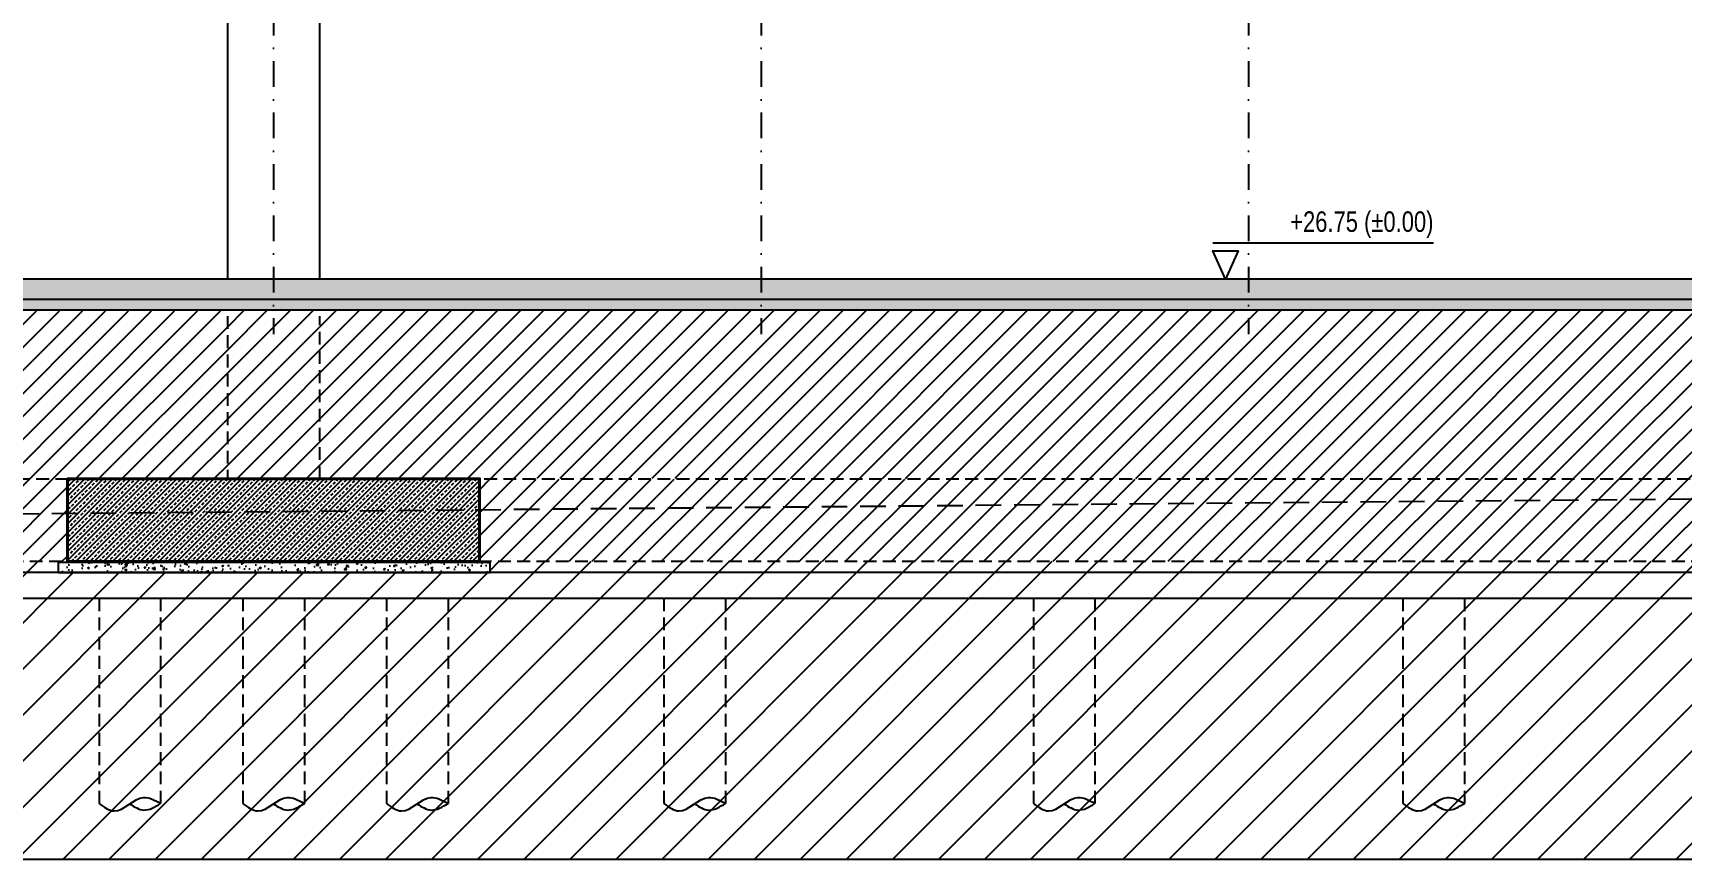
# Model space of a CAD drawing. Header units: centimetres. Extents: x 26569 to 160723, y -3143 to 14565.
# Drawn here: x 96168 to 97775, y -2172 to -1367 of the extents above; entities that cross this region are included whole.
import ezdxf

# ---------------------------------------------------------------- set-up
doc = ezdxf.new("R2010")
doc.units = ezdxf.units.CM
doc.header["$LTSCALE"] = 100
doc.linetypes.add('DASHDOT2', pattern=[0.5, 0.25, -0.125, 0, -0.125])
doc.linetypes.add('HIDDEN2', pattern=[0.1875, 0.125, -0.0625])
for name, color, linetype in [('A-ANNO-DIMS', 187, 'Continuous'), ('A-ANNO-GRID', 155, 'DASHDOT2'), ('A-ELEV-01', 255, 'Continuous'), ('A-HATCH', 253, 'Continuous'), ('A-WALL-INSL', 249, 'Continuous'), ('L-TOPO', 49, 'Continuous'), ('S-CONC', 5, 'Continuous'), ('S-HTCH', 8, 'Continuous')]:
    doc.layers.add(name, color=color, linetype=linetype)
doc.styles.add('Fields_100', font='act_simplex.shx', dxfattribs={"width": 0.8, "height": 20})
pattern_1 = [(45, (92402.0756, -1881.5214), (-4.490128, 4.490128), []), (45, (92406.566, -1881.5214), (-4.490128, 4.490128), [3.175, -1.5875])]
pattern_2 = [(45, (97208.839, -5178.601), (-4.490128, 4.490128), []), (45, (97213.329, -5178.601), (-4.490128, 4.490128), [3.175, -1.5875])]

# ---------------------------------------------------------------- blocks, each defined once
blk = doc.blocks.new('JET GROUT')
at = {"linetype": 'HIDDEN2'}
for points in [[(-30, 0), (-30, -200)], [(30, 0), (30, -200)]]:
    blk.add_lwpolyline(points, dxfattribs=at)
blk.add_spline([(-30, -200), (-15.3, -207.2), (13.4, -194.1), (30, -200)], degree=3)
blk.add_open_spline([(0, -200.3), (4.4, -203.3), (14.5, -209.5), (24.5, -203.3), (30, -200)], degree=3, knots=[179.801197, 179.801197, 179.801197, 179.801197, 259.646208, 355.156763, 355.156763, 355.156763, 355.156763])

msp = doc.modelspace()

# ---------------------------------------------------------------- hatches: boundary and pattern name
at = {"layer": 'A-HATCH'}
h = msp.add_hatch(dxfattribs=at)
h.set_pattern_fill('LINE', color=256, scale=10, angle=45, style=0)
h.set_pattern_definition([(45, (88025.105, -2171.6), (-22.45064, 22.45064), [])])
h.paths.add_polyline_path([(92391.08, -1882.52), (92401.08, -1882.52), (92401.12, -1795.52), (92551.62, -1795.52), (92551.62, -1667.52), (91847.1, -1667.52), (91847.1, -1646.52), (89042.71, -1646.52), (89042.71, -1696.52), (89122.71, -1696.52), (89122.71, -1726.52), (89022.71, -1726.52), (89022.71, -1626.52), (88025.1, -1626.52), (88025.1, -2171.6), (99333.03, -2171.6), (99333.03, -1761.52), (98833.03, -1761.52), (98833.03, -1881.52), (98843.03, -1881.52), (98843.03, -1891.52), (98703.03, -1891.52), (98703.03, -1881.52), (98713.03, -1881.52), (98713.03, -1851.52), (98813.03, -1851.52), (98813.03, -1671.52), (98507.08, -1636.52), (98507.08, -1646.52), (98352.58, -1646.52), (98352.58, -1795.52), (98503.08, -1795.52), (98503.08, -1800.52), (98503.08, -1882.52), (98513.08, -1882.52), (98513.08, -1892.52), (98092.08, -1892.52), (98092.08, -1881.52), (96613.08, -1881.52), (96613.08, -1892.52), (96192.08, -1892.52), (96192.08, -1881.52), (94713.08, -1881.52), (94713.08, -1892.52), (94292.08, -1892.52), (94292.08, -1881.52), (92812.08, -1881.52), (92812.08, -1892.52), (92391.08, -1892.52)])
h = msp.add_hatch(dxfattribs=at)
h.set_pattern_fill('LINE', color=256, scale=5, angle=45, style=0)
h.set_pattern_definition([(45, (92402.076, -1881.521), (-11.22532, 11.22532), [])])
h.paths.add_polyline_path([(98321.08, -1636.52), (98257.08, -1636.52), (98257.08, -1800.52), (98321.08, -1800.52)])
h.paths.add_polyline_path([(98257.1, -1636.52), (96447.1, -1636.52), (96447.08, -1800.52), (96603.08, -1800.52), (98101.08, -1801.52), (98101.08, -1800.52), (98257.08, -1800.52)])
h.paths.add_polyline_path([(98101.08, -1801.52), (96603.08, -1801.52), (96603.08, -1881.52), (98101.08, -1881.52)])
h.paths.add_polyline_path([(96447.1, -1636.52), (96357.1, -1636.52), (96357.08, -1800.52), (96447.08, -1800.52)])
h.paths.add_polyline_path([(96357.08, -1637.52), (95452.1, -1636.52), (95452.08, -1801.52), (96201.08, -1801.52), (96201.08, -1800.52), (96357.08, -1800.52)])
h.paths.add_polyline_path([(96201.08, -1801.52), (95452.08, -1801.52), (95452.08, -1881.52), (96201.08, -1881.52)])
h.paths.add_polyline_path([(95452.1, -1636.02), (94547.08, -1637.02), (94547.08, -1800.52), (94703.08, -1800.52), (95452.08, -1801.02)])
h.paths.add_polyline_path([(95452.08, -1801.52), (94703.08, -1801.52), (94703.08, -1881.52), (95452.08, -1881.52)])
h.paths.add_polyline_path([(94457.08, -1647.52), (92653.08, -1647.52), (92647.08, -1800.52), (92803.08, -1800.52), (94301.08, -1801.52), (94301.08, -1800.52), (94457.08, -1800.52)])
h.paths.add_polyline_path([(94301.08, -1801.52), (92802.58, -1801.52), (92802.58, -1881.52), (94301.08, -1881.52)])
h.paths.add_polyline_path([(92647.08, -1647.52), (92582.58, -1647.52), (92582.58, -1800.52), (92647.08, -1800.52)])
h.paths.add_polyline_path([(94478.08, -1636.52), (94467.08, -1647.52), (94457.08, -1647.52), (94457.08, -1800.52), (94547.08, -1800.52), (94547.08, -1636.52)])
at = {"layer": 'S-HTCH'}
h = msp.add_hatch(dxfattribs=at)
h.set_pattern_fill('ANSI33', color=256, style=0, pattern_type=2)
h.set_pattern_definition(pattern_2)
h.paths.add_polyline_path([(96402.08, -1626.52), (96402.08, -1606.52), (94457.08, -1606.52), (94457.08, -1626.52)])
h = msp.add_hatch(dxfattribs=at)
h.set_pattern_fill('ANSI33', color=256, style=0, pattern_type=2)
h.set_pattern_definition(pattern_2)
h.paths.add_polyline_path([(98302.08, -1626.52), (98302.08, -1606.52), (96402.08, -1606.52), (96402.08, -1626.52)], flags=0)
h = msp.add_hatch(dxfattribs=at)
h.set_pattern_fill('AR-CONC', color=256, scale=0.1, style=0)
h.set_pattern_definition([(50, (92402.076, -1875.521), (18.218467, -1.59391), [1.905, -20.955]), (355, (92402.076, -1875.521), (-3.52434, 19.105685), [1.524, -16.76406]), (100.45144, (92403.594, -1875.654), (14.694125, 17.511775), [1.619, -17.809024]), (46.1842, (92402.076, -1870.441), (27.1079, -4.20423), [2.8575, -31.4325]), (96.63556, (92404.335, -1870.792), (23.74041, 24.74261), [2.4285, -26.71356]), (351.18415, (92402.076, -1870.441), (23.74041, 24.74261), [2.286, -25.14597]), (21, (92404.616, -1871.711), (15.16144, -10.22652), [1.905, -20.955]), (326, (92404.616, -1871.711), (6.1802, 18.418797), [1.524, -16.764]), (71.45144, (92405.879, -1872.564), (21.34164, 8.192277), [1.619, -17.808994]), (37.5, (92402.0756, -1875.5214), (0.30886, 8.455504), [0, -16.5608, 0, -17.018, 0, -16.8275]), (7.5, (92402.076, -1875.521), (6.681966, 10.018057), [0, -9.7028, 0, -16.1798, 0, -6.4135]), (327.5, (92396.4114, -1875.5214), (13.5590595, -0.5728744), [0, -6.35, 0, -19.812, 0, -26.289]), (317.5, (92393.871, -1875.521), (14.812918, 2.54265), [0, -8.255, 0, -13.1572, 0, -18.669])])
h.paths.add_polyline_path([(98321.08, -1626.52), (94457.08, -1626.52), (94457.08, -1636.52), (98321.08, -1636.52)])
h = msp.add_hatch(dxfattribs=at)
h.set_pattern_fill('ANSI33', color=256, style=0)
h.set_pattern_definition(pattern_1)
h.paths.add_polyline_path([(96402.08, -1881.52), (96402.08, -1801.52), (96202.08, -1801.52), (96202.08, -1881.52)], flags=0)
h = msp.add_hatch(dxfattribs=at)
h.set_pattern_fill('ANSI33', color=256, style=0)
h.set_pattern_definition(pattern_1)
h.paths.add_polyline_path([(96602.08, -1881.52), (96602.08, -1801.52), (96402.08, -1801.52), (96402.08, -1881.52)], flags=0)
h = msp.add_hatch(dxfattribs=at)
h.set_pattern_fill('AR-CONC', color=256, scale=0.1, style=0)
h.set_pattern_definition([(50, (96203.076, -1881.521), (18.21847, -1.5939), [1.905, -20.955]), (355, (96203.076, -1881.521), (-3.5243, 19.1057), [1.524, -16.76406]), (100.4514, (96204.594, -1881.654), (14.6941, 17.5118), [1.619, -17.809]), (46.184, (96203.076, -1876.441), (27.1079, -4.2042), [2.8575, -31.4325]), (96.6356, (96205.335, -1876.792), (23.7404, 24.7426), [2.4285, -26.7136]), (351.184, (96203.076, -1876.441), (23.7404, 24.7426), [2.286, -25.146]), (21, (96205.616, -1877.711), (15.16144, -10.2265), [1.905, -20.955]), (326, (96205.616, -1877.711), (6.1802, 18.4188), [1.524, -16.764]), (71.4514, (96206.879, -1878.564), (21.34164, 8.1923), [1.619, -17.809]), (37.5, (96203.0756, -1881.5214), (0.30886, 8.4555), [0, -16.5608, 0, -17.018, 0, -16.8275]), (7.5, (96203.076, -1881.521), (6.68197, 10.01806), [0, -9.7028, 0, -16.1798, 0, -6.4135]), (327.5, (96197.4114, -1881.5214), (13.55906, -0.57287), [0, -6.35, 0, -19.812, 0, -26.289]), (317.5, (96194.871, -1881.521), (14.81292, 2.54265), [0, -8.255, 0, -13.1572, 0, -18.669])])
h.paths.add_polyline_path([(96613.08, -1882.52), (96192.08, -1882.52), (96192.08, -1892.52), (96613.08, -1892.52)])

# ---------------------------------------------------------------- linework, layer by layer
at = {"layer": 'A-ANNO-DIMS', "elevation": 0}
msp.add_lwpolyline([(97532.31, -1571.52), (97317.16, -1571.52)], dxfattribs=at)
msp.add_lwpolyline([(97329.66, -1606.52), (97317.16, -1579.02), (97342.16, -1579.02)], close=True, dxfattribs=at)
at = {"layer": 'A-ANNO-GRID'}
for p, q in [((96402.1, -91.6), (96402.1, -1660.07)), ((96877.1, -91.6), (96877.1, -1660.07)), ((97352.1, -91.6), (97352.1, -1660.07))]:
    msp.add_line(p, q, dxfattribs=at)
at = {"layer": 'A-ELEV-01', "linetype": 'HIDDEN2'}
for p, q in [((96357.08, -1642.52), (96357.08, -1801.52)), ((96447.08, -1801.52), (96447.08, -1642.52)), ((98101.08, -1801.52), (96602.08, -1801.52)), ((96602.08, -1881.52), (98101.08, -1881.52))]:
    msp.add_line(p, q, dxfattribs=at)
at = {"layer": 'A-ELEV-01'}
msp.add_lwpolyline([(96447.08, -1606.52), (96447.08, -1006.52), (96357.08, -1006.52), (96357.08, -1606.52)], dxfattribs=at)
at = {"layer": 'A-ELEV-01', "linetype": 'HIDDEN2'}
for points in [[(96202.08, -1801.52), (94702.08, -1801.52)], [(94702.08, -1881.52), (96202.08, -1881.52)]]:
    msp.add_lwpolyline(points, dxfattribs=at)
at = {"layer": 'A-ELEV-01', "elevation": 0}
msp.add_lwpolyline([(92172.1, -1917.52), (98702.1, -1917.52), (98702.1, -1892.52), (92172.1, -1892.52)], close=True, dxfattribs=at)
at = {"layer": 'A-WALL-INSL', "linetype": 'HIDDEN2', "ltscale": 0.5, "const_width": 1}
msp.add_lwpolyline([(96201.58, -1801.02), (96602.58, -1801.02), (96602.58, -1882.02), (96201.58, -1882.02)], close=True, dxfattribs=at)
at = {"layer": 'A-WALL-INSL'}
msp.add_lwpolyline([(96201.08, -1800.52), (96603.08, -1800.52), (96603.08, -1882.52), (96201.08, -1882.52)], close=True, dxfattribs=at)
at = {"layer": 'L-TOPO', "color": 1, "linetype": 'HIDDEN2', "ltscale": 2, "elevation": 0}
msp.add_lwpolyline([(89022.71, -1626.52), (89535.71, -1811.52), (95436.24, -1841.52), (98813.03, -1811.52)], dxfattribs=at)
at = {"layer": 'S-CONC'}
for p, q in [((98320.08, -1606.52), (94457.08, -1606.52)), ((98320.08, -1626.52), (94457.08, -1626.52))]:
    msp.add_line(p, q, dxfattribs=at)
at = {"layer": 'S-CONC', "elevation": 0}
msp.add_lwpolyline([(92584.08, -1647.52), (94467.08, -1647.52), (94478.08, -1636.52), (98321.08, -1636.52), (98321.08, -1626.52)], dxfattribs=at)
at = {"layer": 'S-CONC'}
msp.add_lwpolyline([(96202.08, -1801.52), (96602.08, -1801.52), (96602.08, -1881.52), (96202.08, -1881.52)], close=True, dxfattribs=at)
at = {"layer": 'S-CONC', "elevation": 0}
msp.add_lwpolyline([(96192.08, -1892.52), (96613.08, -1892.52), (96613.08, -1882.52), (96192.08, -1882.52)], close=True, dxfattribs=at)
at = {"layer": 'S-HTCH', "elevation": 0}
msp.add_lwpolyline([(88025.1, -1626.52), (88025.1, -2171.6), (99333.03, -2171.6), (99333.03, -1761.52)], dxfattribs=at)

# ---------------------------------------------------------------- block references
at = {"layer": 'A-ELEV-01', "linetype": 'ByBlock'}
for p in [(96262.1, -1917.52), (96402.1, -1917.52), (96542.1, -1917.52), (96812.44, -1917.52), (97172.44, -1917.52), (97532.44, -1917.52)]:
    msp.add_blockref('JET GROUT', p, dxfattribs=at)

# ---------------------------------------------------------------- texts
at = {"layer": 'A-ANNO-DIMS', "color": 50, "insert": (97532.31, -1566.52), "char_height": 20, "attachment_point": 9, "style": 'Fields_100'}
msp.add_mtext_dynamic_manual_height_columns('+26.75 (%%P0.00)', width=226.336, gutter_width=100, heights=[0], dxfattribs=at)

doc.saveas('drawing.dxf')
